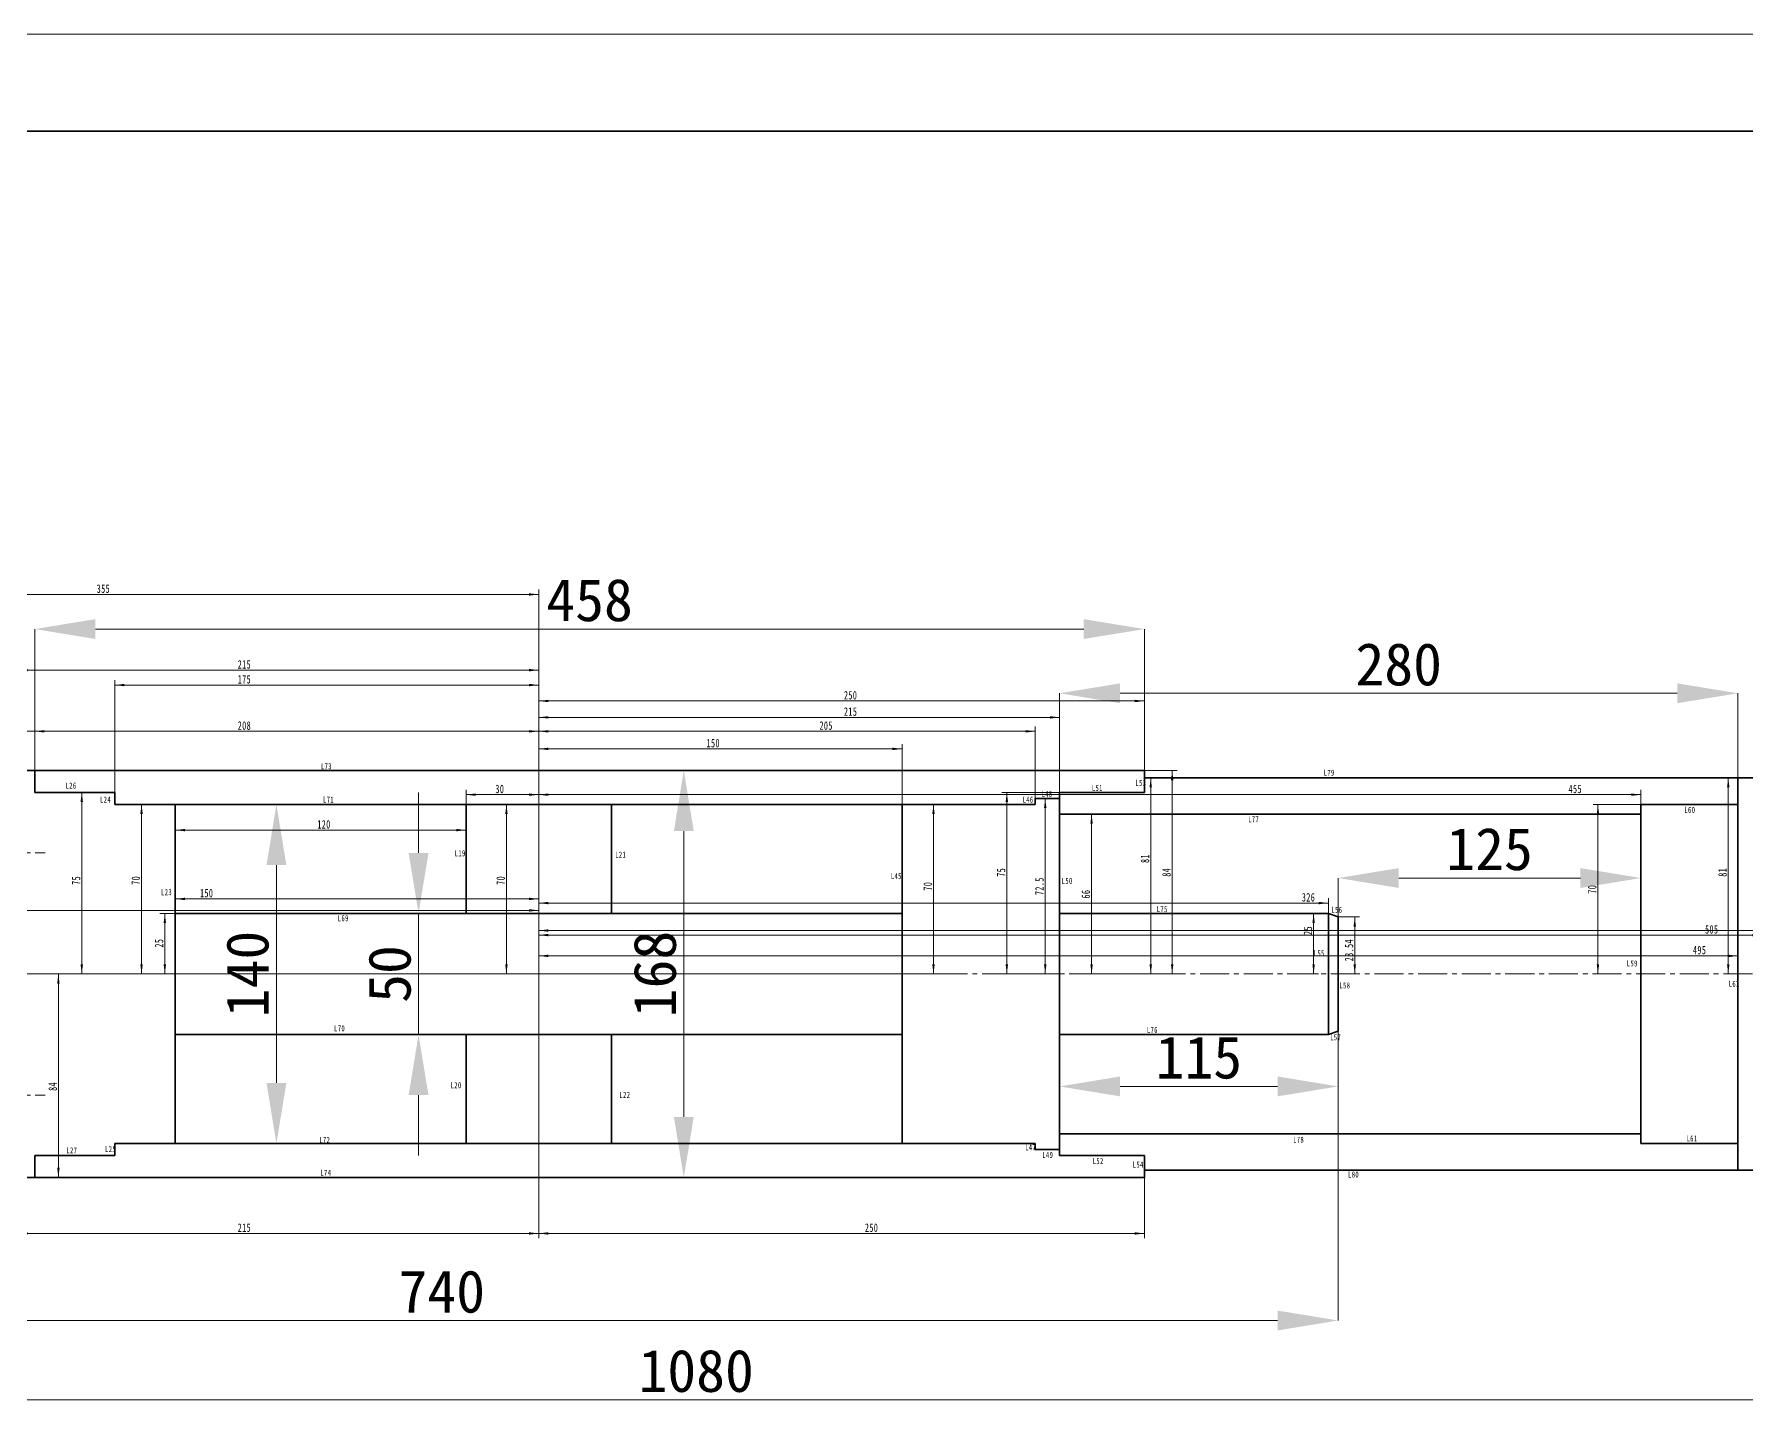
# Model space of a CAD drawing. Header units: millimetres. Extents: x -775 to 905, y -800 to 388.
# Drawn here: x -208 to 498, y -180 to 388 of the extents above; entities that cross this region are included whole.
import ezdxf

# ---------------------------------------------------------------- set-up
doc = ezdxf.new("R2010")
doc.units = ezdxf.units.MM
doc.linetypes.add('点画线', pattern=[18, 12, -2, 2, -2])
doc.layers.get('0').update_dxf_attribs({"lineweight": 35})
for name, color, linetype, lineweight in [('中心线层', 1, '点画线', 18), ('尺寸线层', 3, 'Continuous', 18), ('粗实线层', 7, 'Continuous', 35), ('细实线层', 7, 'Continuous', 18)]:
    doc.layers.add(name, color=color, linetype=linetype, lineweight=lineweight)
doc.styles.add('标准', font='', dxfattribs={"width": 0.667})
doc.styles.get('标准').set_extended_font_data('宋体')
doc.dimstyles.new('CUSTOM_DIMSTYLE', dxfattribs={"dimscale": 5, "dimtxt": 3.5, "dimasz": 5, "dimexe": 1.25, "dimexo": 0, "dimtad": 1, "dimdsep": 46, "dimtxsty": 'Standard', "dimcen": 2.5, "dimdle": 10, "dimclrd": 3, "dimadec": 3, "dimazin": 3, "dimtfac": 1, "dimtmove": 0, "dimatfit": 3, "dimfxl": 1, "dimtolj": 1, "dimarcsym": 0})
doc.dimstyles.new('GB_尺寸', dxfattribs={"dimtxt": 3.5, "dimasz": 4, "dimexe": 2, "dimexo": 0, "dimtad": 1, "dimdsep": 46, "dimtxsty": '标准', "dimblk": '_CAXARROW', "dimcen": 0, "dimdle": 8, "dimazin": 2, "dimtfac": 0.707107, "dimtdec": 3, "dimtmove": 2, "dimatfit": 3, "dimfxl": 1, "dimfrac": 2, "dimtolj": 1, "dimarcsym": 1})

# ---------------------------------------------------------------- blocks, each defined once
blk = doc.blocks.new('$CAXA_FRAME_13B17AC1$')
at = {"layer": '粗实线层'}
blk.add_line((800, 554), (-800, 554), dxfattribs=at)
at = {"layer": '细实线层'}
blk.add_line((840, 594), (-840, 594), dxfattribs=at)
blk = doc.blocks.new('_CLOSEDFILLED')
at = {"linetype": 'ByBlock'}
blk.add_hatch(color=0, dxfattribs=at).paths.add_polyline_path([(-1, 0.164), (0, 0), (-1, -0.164)], flags=0)
blk = doc.blocks.new('*X9')
at = {"layer": '尺寸线层'}
for p, q in [((215, 66), (215, 115.899)), ((495, 81), (495, 115.899))]:
    blk.add_line(p, q, dxfattribs=at)
at = {"layer": '尺寸线层', "color": 3, "lineweight": 0}
blk.add_line((240, 115.899), (470, 115.899), dxfattribs=at)
at = {"layer": '尺寸线层', "color": 3, "xscale": 25.00000000000001, "yscale": 25, "rotation": 180}
blk.add_blockref('_CLOSEDFILLED', (215, 115.899), dxfattribs=at)
at = {"layer": '尺寸线层', "color": 3, "xscale": 25.00000000000001, "yscale": 25}
blk.add_blockref('_CLOSEDFILLED', (495, 115.899), dxfattribs=at)
at = {"layer": '尺寸线层', "insert": (355, 127.774), "char_height": 17.5, "width": 70, "attachment_point": 5}
blk.add_mtext('280', dxfattribs=at)
blk = doc.blocks.new('*X10')
at = {"layer": '尺寸线层'}
for p, q in [((-130.474, 70), (-108.263, 70)), ((-132.92, -70), (-108.263, -70))]:
    blk.add_line(p, q, dxfattribs=at)
at = {"layer": '尺寸线层', "color": 3, "lineweight": 0}
blk.add_line((-108.263, -45), (-108.263, 45), dxfattribs=at)
at = {"layer": '尺寸线层', "color": 3, "xscale": 25.00000000000001, "yscale": 25}
for p, rotation in [((-108.263, 70), 90), ((-108.263, -70), 270)]:
    blk.add_blockref('_CLOSEDFILLED', p, dxfattribs=dict(at, rotation=rotation))
at = {"layer": '尺寸线层', "insert": (-120.138, 0), "char_height": 17.5, "width": 66.87151, "attachment_point": 5, "rotation": 90}
blk.add_mtext('140', dxfattribs=at)
blk = doc.blocks.new('*X11')
at = {"layer": '尺寸线层'}
for p, q in [((330, -23.544), (330, -46.416)), ((215, -30), (215, -46.416))]:
    blk.add_line(p, q, dxfattribs=at)
at = {"layer": '尺寸线层', "color": 3, "lineweight": 0}
blk.add_line((240, -46.416), (305, -46.416), dxfattribs=at)
at = {"layer": '尺寸线层', "color": 3, "xscale": 25.00000000000001, "yscale": 25, "rotation": 180}
blk.add_blockref('_CLOSEDFILLED', (215, -46.416), dxfattribs=at)
at = {"layer": '尺寸线层', "color": 3, "xscale": 25.00000000000001, "yscale": 25}
blk.add_blockref('_CLOSEDFILLED', (330, -46.416), dxfattribs=at)
at = {"layer": '尺寸线层', "insert": (272.5, -34.541), "char_height": 17.5, "width": 66.28492, "attachment_point": 5}
blk.add_mtext('115', dxfattribs=at)
blk = doc.blocks.new('*X12')
at = {"layer": '尺寸线层'}
for p, q in [((-475, -75), (-475, -175.807)), ((605, -83), (605, -175.807))]:
    blk.add_line(p, q, dxfattribs=at)
at = {"layer": '尺寸线层', "color": 3, "lineweight": 0}
blk.add_line((-450, -175.807), (580, -175.807), dxfattribs=at)
at = {"layer": '尺寸线层', "color": 3, "xscale": 25.00000000000001, "yscale": 25, "rotation": 180}
blk.add_blockref('_CLOSEDFILLED', (-475, -175.807), dxfattribs=at)
at = {"layer": '尺寸线层', "color": 3, "xscale": 25.00000000000001, "yscale": 25}
blk.add_blockref('_CLOSEDFILLED', (605, -175.807), dxfattribs=at)
at = {"layer": '尺寸线层', "insert": (65, -163.932), "char_height": 17.5, "width": 91.89944, "attachment_point": 5}
blk.add_mtext('1080', dxfattribs=at)
blk = doc.blocks.new('*X14')
at = {"layer": '尺寸线层'}
for p, q in [((65.924, 84), (59.9, 84)), ((55.884, -84), (59.9, -84))]:
    blk.add_line(p, q, dxfattribs=at)
at = {"layer": '尺寸线层', "color": 3, "lineweight": 0}
blk.add_line((59.9, -59), (59.9, 59), dxfattribs=at)
at = {"layer": '尺寸线层', "color": 3, "xscale": 25.00000000000001, "yscale": 25}
for p, rotation in [((59.9, 84), 90), ((59.9, -84), 270)]:
    blk.add_blockref('_CLOSEDFILLED', p, dxfattribs=dict(at, rotation=rotation))
at = {"layer": '尺寸线层', "insert": (48.025, 0), "char_height": 17.5, "width": 66.48045, "attachment_point": 5, "rotation": 90}
blk.add_mtext('168', dxfattribs=at)
blk = doc.blocks.new('*X16')
at = {"layer": '尺寸线层'}
for p, q in [((-208, 84), (-208, 142.41)), ((250, 84), (250, 142.41))]:
    blk.add_line(p, q, dxfattribs=at)
at = {"layer": '尺寸线层', "color": 3, "lineweight": 0}
blk.add_line((-183, 142.41), (225, 142.41), dxfattribs=at)
at = {"layer": '尺寸线层', "color": 3, "xscale": 25.00000000000001, "yscale": 25, "rotation": 180}
blk.add_blockref('_CLOSEDFILLED', (-208, 142.41), dxfattribs=at)
at = {"layer": '尺寸线层', "color": 3, "xscale": 25.00000000000001, "yscale": 25}
blk.add_blockref('_CLOSEDFILLED', (250, 142.41), dxfattribs=at)
at = {"layer": '尺寸线层', "insert": (21, 154.285), "char_height": 17.5, "width": 70.39106, "attachment_point": 5}
blk.add_mtext('458', dxfattribs=at)
blk = doc.blocks.new('*X17')
at = {"layer": '尺寸线层'}
for p, q in [((330, 16.923), (330, 39.623)), ((455, 7.171), (455, 39.623))]:
    blk.add_line(p, q, dxfattribs=at)
at = {"layer": '尺寸线层', "color": 3, "lineweight": 0}
blk.add_line((355, 39.623), (430, 39.623), dxfattribs=at)
at = {"layer": '尺寸线层', "color": 3, "xscale": 25.00000000000001, "yscale": 25, "rotation": 180}
blk.add_blockref('_CLOSEDFILLED', (330, 39.623), dxfattribs=at)
at = {"layer": '尺寸线层', "color": 3, "xscale": 25.00000000000001, "yscale": 25}
blk.add_blockref('_CLOSEDFILLED', (455, 39.623), dxfattribs=at)
at = {"layer": '尺寸线层', "insert": (392.5, 51.498), "char_height": 17.5, "width": 66.28492, "attachment_point": 5}
blk.add_mtext('125', dxfattribs=at)
blk = doc.blocks.new('*X18')
at = {"layer": '尺寸线层'}
for p, q in [((-410, -23), (-410, -143.063)), ((330, -23.544), (330, -143.063))]:
    blk.add_line(p, q, dxfattribs=at)
at = {"layer": '尺寸线层', "color": 3, "lineweight": 0}
blk.add_line((-385, -143.063), (305, -143.063), dxfattribs=at)
at = {"layer": '尺寸线层', "color": 3, "xscale": 25.00000000000001, "yscale": 25, "rotation": 180}
blk.add_blockref('_CLOSEDFILLED', (-410, -143.063), dxfattribs=at)
at = {"layer": '尺寸线层', "color": 3, "xscale": 25.00000000000001, "yscale": 25}
blk.add_blockref('_CLOSEDFILLED', (330, -143.063), dxfattribs=at)
at = {"layer": '尺寸线层', "insert": (-40, -131.188), "char_height": 17.5, "width": 69.41341, "attachment_point": 5}
blk.add_mtext('740', dxfattribs=at)
blk = doc.blocks.new('*X23')
at = {"layer": '尺寸线层', "color": 3, "lineweight": 0}
for p, q in [((-49.596, 50), (-49.596, 75)), ((-49.596, -25), (-49.596, 25)), ((-49.596, -50), (-49.596, -75))]:
    blk.add_line(p, q, dxfattribs=at)
at = {"layer": '尺寸线层'}
for p, q in [((-30, 25), (-49.596, 25)), ((-30, -25), (-49.596, -25))]:
    blk.add_line(p, q, dxfattribs=at)
at = {"layer": '尺寸线层', "color": 3, "xscale": 25.00000000000001, "yscale": 25}
for p, rotation in [((-49.596, 25), 270), ((-49.596, -25), 90)]:
    blk.add_blockref('_CLOSEDFILLED', p, dxfattribs=dict(at, rotation=rotation))
at = {"layer": '尺寸线层', "insert": (-61.471, 0), "char_height": 17.5, "width": 44.58101, "attachment_point": 5, "rotation": 90}
blk.add_mtext('50', dxfattribs=at)
blk = doc.blocks.new('*X24')
at = {"layer": '尺寸线层', "linetype": 'Continuous'}
for points in [[(-198.27, 0), (-198.77, -4), (-197.77, -4)], [(-198.27, -84), (-198.77, -80), (-197.77, -80)]]:
    blk.add_hatch(color=0, dxfattribs=at).paths.add_polyline_path(points, flags=0)
at = {"layer": '尺寸线层', "color": 0, "linetype": 'Continuous'}
for p, q in [((0, 0), (-200.27, 0)), ((-198.27, -84), (-198.27, 0)), ((-215, -84), (-196.27, -84))]:
    blk.add_line(p, q, dxfattribs=at)
at = {"layer": '尺寸线层', "color": 0, "insert": (-200.62, -46.42), "char_height": 3.5, "width": 7, "attachment_point": 5, "rotation": 90, "line_spacing_factor": 1.15057, "style": '标准'}
blk.add_mtext('\\T1.1;84', dxfattribs=at)
blk = doc.blocks.new('_CAXARROW')
blk.add_hatch(color=0).paths.add_polyline_path([(0, 0), (-1, 0.125), (-1, -0.125)], flags=0)
blk = doc.blocks.new('*X25')
at = {"layer": '尺寸线层', "linetype": 'Continuous'}
for points in [[(-215, -107.12), (-211, -107.62), (-211, -106.62)], [(0, -107.12), (-4, -107.62), (-4, -106.62)]]:
    blk.add_hatch(color=0, dxfattribs=at).paths.add_polyline_path(points, flags=0)
at = {"layer": '尺寸线层', "color": 0, "linetype": 'Continuous'}
for p, q in [((0, 0), (0, -109.12)), ((-215, -84), (-215, -109.12)), ((0, -107.12), (-215, -107.12))]:
    blk.add_line(p, q, dxfattribs=at)
at = {"layer": '尺寸线层', "color": 0, "insert": (-121.48, -104.75), "char_height": 3.5, "width": 9.9275, "attachment_point": 5, "line_spacing_factor": 1.15057, "style": '标准'}
blk.add_mtext('\\T1.1;215', dxfattribs=at)
blk = doc.blocks.new('*X26')
at = {"layer": '尺寸线层', "linetype": 'Continuous'}
for points in [[(0, -107.12), (4, -106.62), (4, -107.62)], [(250, -107.12), (246, -106.62), (246, -107.62)]]:
    blk.add_hatch(color=0, dxfattribs=at).paths.add_polyline_path(points, flags=0)
at = {"layer": '尺寸线层', "color": 0, "linetype": 'Continuous'}
for p, q in [((0, 0), (0, -109.12)), ((250, -84), (250, -109.12)), ((0, -107.12), (250, -107.12))]:
    blk.add_line(p, q, dxfattribs=at)
at = {"layer": '尺寸线层', "color": 0, "insert": (137.4, -104.76), "char_height": 3.5, "width": 10.0057, "attachment_point": 5, "line_spacing_factor": 1.15057, "style": '标准'}
blk.add_mtext('\\T1.1;250', dxfattribs=at)
blk = doc.blocks.new('*X27')
at = {"layer": '尺寸线层', "linetype": 'Continuous'}
for points in [[(-163.94, 70), (-163.44, 66), (-164.44, 66)], [(-163.94, 0), (-163.44, 4), (-164.44, 4)]]:
    blk.add_hatch(color=0, dxfattribs=at).paths.add_polyline_path(points, flags=0)
at = {"layer": '尺寸线层', "color": 0, "linetype": 'Continuous'}
for p, q in [((-150, 70), (-165.94, 70)), ((-163.94, 70), (-163.94, 0)), ((0, 0), (-165.94, 0))]:
    blk.add_line(p, q, dxfattribs=at)
at = {"layer": '尺寸线层', "color": 0, "insert": (-166.29, 38.66), "char_height": 3.5, "width": 7, "attachment_point": 5, "rotation": 90, "line_spacing_factor": 1.15057, "style": '标准'}
blk.add_mtext('\\T1.1;70', dxfattribs=at)
blk = doc.blocks.new('*X28')
at = {"layer": '尺寸线层', "linetype": 'Continuous'}
for points in [[(-175, 119.29), (-171, 119.79), (-171, 118.79)], [(0, 119.29), (-4, 119.79), (-4, 118.79)]]:
    blk.add_hatch(color=0, dxfattribs=at).paths.add_polyline_path(points, flags=0)
at = {"layer": '尺寸线层', "color": 0, "linetype": 'Continuous'}
for p, q in [((-175, 70), (-175, 121.29)), ((0, 0), (0, 121.29)), ((-175, 119.29), (0, 119.29))]:
    blk.add_line(p, q, dxfattribs=at)
at = {"layer": '尺寸线层', "color": 0, "insert": (-121.48, 121.65), "char_height": 3.5, "width": 9.5102, "attachment_point": 5, "line_spacing_factor": 1.15057, "style": '标准'}
blk.add_mtext('\\T1.1;175', dxfattribs=at)
blk = doc.blocks.new('*X29')
at = {"layer": '尺寸线层', "linetype": 'Continuous'}
for points in [[(-188.62, 75), (-188.12, 71), (-189.12, 71)], [(-188.62, 0), (-188.12, 4), (-189.12, 4)]]:
    blk.add_hatch(color=0, dxfattribs=at).paths.add_polyline_path(points, flags=0)
at = {"layer": '尺寸线层', "color": 0, "linetype": 'Continuous'}
for p, q in [((-175, 75), (-190.62, 75)), ((-188.62, 75), (-188.62, 0)), ((0, 0), (-190.62, 0))]:
    blk.add_line(p, q, dxfattribs=at)
at = {"layer": '尺寸线层', "color": 0, "insert": (-190.96, 38.66), "char_height": 3.5, "width": 7, "attachment_point": 5, "rotation": 90, "line_spacing_factor": 1.15057, "style": '标准'}
blk.add_mtext('\\T1.1;75', dxfattribs=at)
blk = doc.blocks.new('*X30')
at = {"layer": '尺寸线层', "linetype": 'Continuous'}
for points in [[(-150, 59.4), (-146, 59.9), (-146, 58.9)], [(-30, 59.4), (-34, 59.9), (-34, 58.9)]]:
    blk.add_hatch(color=0, dxfattribs=at).paths.add_polyline_path(points, flags=0)
at = {"layer": '尺寸线层', "color": 0, "linetype": 'Continuous'}
for p, q in [((-150, 70), (-150, 57.4)), ((-30, 70), (-30, 57.4)), ((-150, 59.4), (-30, 59.4))]:
    blk.add_line(p, q, dxfattribs=at)
at = {"layer": '尺寸线层', "color": 0, "insert": (-88.63, 61.76), "char_height": 3.5, "width": 9.5884, "attachment_point": 5, "line_spacing_factor": 1.15057, "style": '标准'}
blk.add_mtext('\\T1.1;120', dxfattribs=at)
blk = doc.blocks.new('*X31')
at = {"layer": '尺寸线层', "linetype": 'Continuous'}
for points in [[(-30, 74.04), (-26, 74.54), (-26, 73.54)], [(0, 74.04), (-4, 74.54), (-4, 73.54)]]:
    blk.add_hatch(color=0, dxfattribs=at).paths.add_polyline_path(points, flags=0)
at = {"layer": '尺寸线层', "color": 0, "linetype": 'Continuous'}
for p, q in [((-30, 70), (-30, 76.04)), ((-30, 74.04), (0, 74.04)), ((0, 0), (0, 76.04))]:
    blk.add_line(p, q, dxfattribs=at)
at = {"layer": '尺寸线层', "color": 0, "insert": (-16.03, 76.4), "char_height": 3.5, "width": 7, "attachment_point": 5, "line_spacing_factor": 1.15057, "style": '标准'}
blk.add_mtext('\\T1.1;30', dxfattribs=at)
blk = doc.blocks.new('*X32')
at = {"layer": '尺寸线层', "linetype": 'Continuous'}
for points in [[(-13.32, 70), (-12.82, 66), (-13.82, 66)], [(-13.32, 0), (-12.82, 4), (-13.82, 4)]]:
    blk.add_hatch(color=0, dxfattribs=at).paths.add_polyline_path(points, flags=0)
at = {"layer": '尺寸线层', "color": 0, "linetype": 'Continuous'}
for p, q in [((-30, 70), (-11.32, 70)), ((-13.32, 70), (-13.32, 0)), ((0, 0), (-15.32, 0))]:
    blk.add_line(p, q, dxfattribs=at)
at = {"layer": '尺寸线层', "color": 0, "insert": (-15.67, 38.66), "char_height": 3.5, "width": 7, "attachment_point": 5, "rotation": 90, "line_spacing_factor": 1.15057, "style": '标准'}
blk.add_mtext('\\T1.1;70', dxfattribs=at)
blk = doc.blocks.new('*X33')
at = {"layer": '尺寸线层', "linetype": 'Continuous'}
for points in [[(-208, 100.19), (-204, 100.69), (-204, 99.69)], [(0, 100.19), (-4, 100.69), (-4, 99.69)]]:
    blk.add_hatch(color=0, dxfattribs=at).paths.add_polyline_path(points, flags=0)
at = {"layer": '尺寸线层', "color": 0, "linetype": 'Continuous'}
for p, q in [((-208, 75), (-208, 102.19)), ((-208, 100.19), (0, 100.19)), ((0, 0), (0, 102.19))]:
    blk.add_line(p, q, dxfattribs=at)
at = {"layer": '尺寸线层', "color": 0, "insert": (-121.48, 102.55), "char_height": 3.5, "width": 9.9536, "attachment_point": 5, "line_spacing_factor": 1.15057, "style": '标准'}
blk.add_mtext('\\T1.1;208', dxfattribs=at)
blk = doc.blocks.new('*X34')
at = {"layer": '尺寸线层', "linetype": 'Continuous'}
for points in [[(-228.36, 84), (-227.86, 80), (-228.86, 80)], [(-228.36, 0), (-227.86, 4), (-228.86, 4)]]:
    blk.add_hatch(color=0, dxfattribs=at).paths.add_polyline_path(points, flags=0)
at = {"layer": '尺寸线层', "color": 0, "linetype": 'Continuous'}
for p, q in [((-208, 84), (-230.36, 84)), ((-228.36, 84), (-228.36, 0)), ((0, 0), (-230.36, 0))]:
    blk.add_line(p, q, dxfattribs=at)
at = {"layer": '尺寸线层', "color": 0, "insert": (-230.71, 59.4), "char_height": 3.5, "width": 7, "attachment_point": 5, "rotation": 90, "line_spacing_factor": 1.15057, "style": '标准'}
blk.add_mtext('\\T1.1;84', dxfattribs=at)
blk = doc.blocks.new('*X35')
at = {"layer": '尺寸线层', "linetype": 'Continuous'}
for points in [[(-215, 125.45), (-211, 125.95), (-211, 124.95)], [(0, 125.45), (-4, 125.95), (-4, 124.95)]]:
    blk.add_hatch(color=0, dxfattribs=at).paths.add_polyline_path(points, flags=0)
at = {"layer": '尺寸线层', "color": 0, "linetype": 'Continuous'}
for p, q in [((-215, 84), (-215, 127.45)), ((0, 0), (0, 127.45)), ((-215, 125.45), (0, 125.45))]:
    blk.add_line(p, q, dxfattribs=at)
at = {"layer": '尺寸线层', "color": 0, "insert": (-121.48, 127.81), "char_height": 3.5, "width": 9.9275, "attachment_point": 5, "line_spacing_factor": 1.15057, "style": '标准'}
blk.add_mtext('\\T1.1;215', dxfattribs=at)
blk = doc.blocks.new('*X36')
at = {"layer": '尺寸线层', "linetype": 'Continuous'}
for points in [[(-355, 156.7), (-351, 156.2), (-351, 157.2)], [(0, 156.7), (-4, 156.2), (-4, 157.2)]]:
    blk.add_hatch(color=0, dxfattribs=at).paths.add_polyline_path(points, flags=0)
at = {"layer": '尺寸线层', "color": 0, "linetype": 'Continuous'}
for p, q in [((-355, 62), (-355, 158.7)), ((0, 156.7), (-355, 156.7)), ((0, 0), (0, 158.7))]:
    blk.add_line(p, q, dxfattribs=at)
at = {"layer": '尺寸线层', "color": 0, "insert": (-179.7, 159.06), "char_height": 3.5, "width": 9.8753, "attachment_point": 5, "line_spacing_factor": 1.15057, "style": '标准'}
blk.add_mtext('\\T1.1;355', dxfattribs=at)
blk = doc.blocks.new('*X38')
at = {"layer": '尺寸线层', "linetype": 'Continuous'}
for points in [[(-475, 100.19), (-471, 100.69), (-471, 99.69)], [(0, 100.19), (-4, 100.69), (-4, 99.69)]]:
    blk.add_hatch(color=0, dxfattribs=at).paths.add_polyline_path(points, flags=0)
at = {"layer": '尺寸线层', "color": 0, "linetype": 'Continuous'}
for p, q in [((-475, 62), (-475, 102.19)), ((-475, 100.19), (0, 100.19)), ((0, 0), (0, 102.19))]:
    blk.add_line(p, q, dxfattribs=at)
at = {"layer": '尺寸线层', "color": 0, "insert": (-259.48, 102.55), "char_height": 3.5, "width": 10.0318, "attachment_point": 5, "line_spacing_factor": 1.15057, "style": '标准'}
blk.add_mtext('\\T1.1;475', dxfattribs=at)
blk = doc.blocks.new('*X41')
at = {"layer": '尺寸线层', "linetype": 'Continuous'}
for points in [[(-415.87, 26.26), (-411.87, 26.76), (-411.87, 25.76)], [(0, 26.26), (-4, 26.76), (-4, 25.76)]]:
    blk.add_hatch(color=0, dxfattribs=at).paths.add_polyline_path(points, flags=0)
at = {"layer": '尺寸线层', "color": 0, "linetype": 'Continuous'}
for p, q in [((-415.87, 21.5), (-415.87, 28.26)), ((-415.87, 26.26), (0, 26.26)), ((0, 0), (0, 28.26))]:
    blk.add_line(p, q, dxfattribs=at)
at = {"layer": '尺寸线层', "color": 0, "insert": (-399.19, 28.62), "char_height": 3.5, "width": 21.0757, "attachment_point": 5, "line_spacing_factor": 1.15057, "style": '标准'}
blk.add_mtext('\\T1.1;415.87', dxfattribs=at)
blk = doc.blocks.new('*X42')
at = {"layer": '尺寸线层', "linetype": 'Continuous'}
for points in [[(0, 92.94), (4, 93.44), (4, 92.44)], [(150, 92.94), (146, 93.44), (146, 92.44)]]:
    blk.add_hatch(color=0, dxfattribs=at).paths.add_polyline_path(points, flags=0)
at = {"layer": '尺寸线层', "color": 0, "linetype": 'Continuous'}
for p, q in [((0, 84), (0, 94.94)), ((0, 92.94), (150, 92.94)), ((150, 70), (150, 94.94))]:
    blk.add_line(p, q, dxfattribs=at)
at = {"layer": '尺寸线层', "color": 0, "insert": (72.05, 95.3), "char_height": 3.5, "width": 9.5884, "attachment_point": 5, "line_spacing_factor": 1.15057, "style": '标准'}
blk.add_mtext('\\T1.1;150', dxfattribs=at)
blk = doc.blocks.new('*X43')
at = {"layer": '尺寸线层', "linetype": 'Continuous'}
for points in [[(162.96, 70), (163.46, 66), (162.46, 66)], [(162.96, 0), (163.46, 4), (162.46, 4)]]:
    blk.add_hatch(color=0, dxfattribs=at).paths.add_polyline_path(points, flags=0)
at = {"layer": '尺寸线层', "color": 0, "linetype": 'Continuous'}
for p, q in [((150, 70), (164.96, 70)), ((162.96, 70), (162.96, 0)), ((0, 0), (164.96, 0))]:
    blk.add_line(p, q, dxfattribs=at)
at = {"layer": '尺寸线层', "color": 0, "insert": (160.61, 36.25), "char_height": 3.5, "width": 7, "attachment_point": 5, "rotation": 90, "line_spacing_factor": 1.15057, "style": '标准'}
blk.add_mtext('\\T1.1;70', dxfattribs=at)
blk = doc.blocks.new('*X44')
at = {"layer": '尺寸线层', "linetype": 'Continuous'}
for points in [[(0, 100.19), (4, 100.69), (4, 99.69)], [(205, 100.19), (201, 100.69), (201, 99.69)]]:
    blk.add_hatch(color=0, dxfattribs=at).paths.add_polyline_path(points, flags=0)
at = {"layer": '尺寸线层', "color": 0, "linetype": 'Continuous'}
for p, q in [((0, 0), (0, 102.19)), ((0, 100.19), (205, 100.19)), ((205, 72.5), (205, 102.19))]:
    blk.add_line(p, q, dxfattribs=at)
at = {"layer": '尺寸线层', "color": 0, "insert": (118.65, 102.55), "char_height": 3.5, "width": 9.9275, "attachment_point": 5, "line_spacing_factor": 1.15057, "style": '标准'}
blk.add_mtext('\\T1.1;205', dxfattribs=at)
blk = doc.blocks.new('*X45')
at = {"layer": '尺寸线层', "linetype": 'Continuous'}
for points in [[(209.09, 72.5), (208.59, 68.5), (209.59, 68.5)], [(209.09, 0), (208.59, 4), (209.59, 4)]]:
    blk.add_hatch(color=0, dxfattribs=at).paths.add_polyline_path(points, flags=0)
at = {"layer": '尺寸线层', "color": 0, "linetype": 'Continuous'}
for p, q in [((205, 72.5), (211.09, 72.5)), ((209.09, 0), (209.09, 72.5)), ((195.91, 0), (211.09, 0))]:
    blk.add_line(p, q, dxfattribs=at)
at = {"layer": '尺寸线层', "color": 0, "insert": (206.73, 36.25), "char_height": 3.5, "width": 13.5218, "attachment_point": 5, "rotation": 90, "line_spacing_factor": 1.15057, "style": '标准'}
blk.add_mtext('\\T1.1;72.5', dxfattribs=at)
blk = doc.blocks.new('*X46')
at = {"layer": '尺寸线层', "linetype": 'Continuous'}
for points in [[(0, 105.95), (4, 106.45), (4, 105.45)], [(215, 105.95), (211, 106.45), (211, 105.45)]]:
    blk.add_hatch(color=0, dxfattribs=at).paths.add_polyline_path(points, flags=0)
at = {"layer": '尺寸线层', "color": 0, "linetype": 'Continuous'}
for p, q in [((0, 0), (0, 107.95)), ((215, 75), (215, 107.95)), ((0, 105.95), (215, 105.95))]:
    blk.add_line(p, q, dxfattribs=at)
at = {"layer": '尺寸线层', "color": 0, "insert": (128.75, 108.32), "char_height": 3.5, "width": 9.9275, "attachment_point": 5, "line_spacing_factor": 1.15057, "style": '标准'}
blk.add_mtext('\\T1.1;215', dxfattribs=at)
blk = doc.blocks.new('*X47')
at = {"layer": '尺寸线层', "linetype": 'Continuous'}
for points in [[(193.23, 75), (193.73, 71), (192.73, 71)], [(193.23, 0), (193.73, 4), (192.73, 4)]]:
    blk.add_hatch(color=0, dxfattribs=at).paths.add_polyline_path(points, flags=0)
at = {"layer": '尺寸线层', "color": 0, "linetype": 'Continuous'}
for p, q in [((215, 75), (191.23, 75)), ((193.23, 75), (193.23, 0)), ((215, 0), (191.23, 0))]:
    blk.add_line(p, q, dxfattribs=at)
at = {"layer": '尺寸线层', "color": 0, "insert": (190.89, 41.99), "char_height": 3.5, "width": 7, "attachment_point": 5, "rotation": 90, "line_spacing_factor": 1.15057, "style": '标准'}
blk.add_mtext('\\T1.1;75', dxfattribs=at)
blk = doc.blocks.new('*X48')
at = {"layer": '尺寸线层', "linetype": 'Continuous'}
for points in [[(0, 112.72), (4, 113.22), (4, 112.22)], [(250, 112.72), (246, 113.22), (246, 112.22)]]:
    blk.add_hatch(color=0, dxfattribs=at).paths.add_polyline_path(points, flags=0)
at = {"layer": '尺寸线层', "color": 0, "linetype": 'Continuous'}
for p, q in [((0, 0), (0, 114.72)), ((250, 84), (250, 114.72)), ((0, 112.72), (250, 112.72))]:
    blk.add_line(p, q, dxfattribs=at)
at = {"layer": '尺寸线层', "color": 0, "insert": (128.75, 115.07), "char_height": 3.5, "width": 10.0057, "attachment_point": 5, "line_spacing_factor": 1.15057, "style": '标准'}
blk.add_mtext('\\T1.1;250', dxfattribs=at)
blk = doc.blocks.new('*X49')
at = {"layer": '尺寸线层', "linetype": 'Continuous'}
for points in [[(261.49, 84), (260.99, 80), (261.99, 80)], [(261.49, 0), (260.99, 4), (261.99, 4)]]:
    blk.add_hatch(color=0, dxfattribs=at).paths.add_polyline_path(points, flags=0)
at = {"layer": '尺寸线层', "color": 0, "linetype": 'Continuous'}
for p, q in [((250, 84), (263.49, 84)), ((261.49, 0), (261.49, 84)), ((241.29, 0), (263.49, 0))]:
    blk.add_line(p, q, dxfattribs=at)
at = {"layer": '尺寸线层', "color": 0, "insert": (259.14, 42), "char_height": 3.5, "width": 7, "attachment_point": 5, "rotation": 90, "line_spacing_factor": 1.15057, "style": '标准'}
blk.add_mtext('\\T1.1;84', dxfattribs=at)
blk = doc.blocks.new('*X50')
at = {"layer": '尺寸线层', "linetype": 'Continuous'}
for points in [[(0, 29.28), (4, 29.78), (4, 28.78)], [(326, 29.28), (322, 29.78), (322, 28.78)]]:
    blk.add_hatch(color=0, dxfattribs=at).paths.add_polyline_path(points, flags=0)
at = {"layer": '尺寸线层', "color": 0, "linetype": 'Continuous'}
for p, q in [((0, 0), (0, 31.28)), ((0, 29.28), (326, 29.28)), ((326, 0), (326, 31.28))]:
    blk.add_line(p, q, dxfattribs=at)
at = {"layer": '尺寸线层', "color": 0, "insert": (317.78, 31.64), "char_height": 3.5, "width": 9.9536, "attachment_point": 5, "line_spacing_factor": 1.15057, "style": '标准'}
blk.add_mtext('\\T1.1;326', dxfattribs=at)
blk = doc.blocks.new('*X51')
at = {"layer": '尺寸线层', "linetype": 'Continuous'}
for points in [[(319.87, 25), (319.37, 21), (320.37, 21)], [(319.87, 0), (319.37, 4), (320.37, 4)]]:
    blk.add_hatch(color=0, dxfattribs=at).paths.add_polyline_path(points, flags=0)
at = {"layer": '尺寸线层', "color": 0, "linetype": 'Continuous'}
for p, q in [((326, 25), (317.87, 25)), ((319.87, 0), (319.87, 25)), ((314.8, 0), (321.87, 0))]:
    blk.add_line(p, q, dxfattribs=at)
at = {"layer": '尺寸线层', "color": 0, "insert": (317.52, 17.95), "char_height": 3.5, "width": 7, "attachment_point": 5, "rotation": 90, "line_spacing_factor": 1.15057, "style": '标准'}
blk.add_mtext('\\T1.1;25', dxfattribs=at)
blk = doc.blocks.new('*X52')
at = {"layer": '尺寸线层', "linetype": 'Continuous'}
for points in [[(336.85, 23.54), (337.35, 19.54), (336.35, 19.54)], [(336.85, 0), (337.35, 4), (336.35, 4)]]:
    blk.add_hatch(color=0, dxfattribs=at).paths.add_polyline_path(points, flags=0)
at = {"layer": '尺寸线层', "color": 0, "linetype": 'Continuous'}
for p, q in [((330, 23.54), (338.85, 23.54)), ((336.85, 23.54), (336.85, 0)), ((330, 0), (338.85, 0))]:
    blk.add_line(p, q, dxfattribs=at)
at = {"layer": '尺寸线层', "color": 0, "insert": (334.5, 9.85), "char_height": 3.5, "width": 17.4553, "attachment_point": 5, "rotation": 90, "line_spacing_factor": 1.15057, "style": '标准'}
blk.add_mtext('\\T1.1;23.54', dxfattribs=at)
blk = doc.blocks.new('*X53')
at = {"layer": '尺寸线层', "linetype": 'Continuous'}
for points in [[(0, 74.04), (4, 74.54), (4, 73.54)], [(455, 74.04), (451, 74.54), (451, 73.54)]]:
    blk.add_hatch(color=0, dxfattribs=at).paths.add_polyline_path(points, flags=0)
at = {"layer": '尺寸线层', "color": 0, "linetype": 'Continuous'}
for p, q in [((0, 0), (0, 76.04)), ((0, 74.04), (455, 74.04)), ((455, 70), (455, 76.04))]:
    blk.add_line(p, q, dxfattribs=at)
at = {"layer": '尺寸线层', "color": 0, "insert": (427.87, 76.4), "char_height": 3.5, "width": 10.0318, "attachment_point": 5, "line_spacing_factor": 1.15057, "style": '标准'}
blk.add_mtext('\\T1.1;455', dxfattribs=at)
blk = doc.blocks.new('*X54')
at = {"layer": '尺寸线层', "linetype": 'Continuous'}
for points in [[(437.24, 70), (436.74, 66), (437.74, 66)], [(437.24, 0), (436.74, 4), (437.74, 4)]]:
    blk.add_hatch(color=0, dxfattribs=at).paths.add_polyline_path(points, flags=0)
at = {"layer": '尺寸线层', "color": 0, "linetype": 'Continuous'}
for p, q in [((455, 70), (435.24, 70)), ((437.24, 0), (437.24, 70)), ((439.91, 0), (435.24, 0))]:
    blk.add_line(p, q, dxfattribs=at)
at = {"layer": '尺寸线层', "color": 0, "insert": (434.89, 35), "char_height": 3.5, "width": 7, "attachment_point": 5, "rotation": 90, "line_spacing_factor": 1.15057, "style": '标准'}
blk.add_mtext('\\T1.1;70', dxfattribs=at)
blk = doc.blocks.new('*X55')
at = {"layer": '尺寸线层', "linetype": 'Continuous'}
for points in [[(0, 7.48), (4, 6.98), (4, 7.98)], [(495, 7.48), (491, 6.98), (491, 7.98)]]:
    blk.add_hatch(color=0, dxfattribs=at).paths.add_polyline_path(points, flags=0)
at = {"layer": '尺寸线层', "color": 0, "linetype": 'Continuous'}
for p, q in [((0, 0), (0, 9.48)), ((495, 7.48), (0, 7.48)), ((495, 0), (495, 9.48))]:
    blk.add_line(p, q, dxfattribs=at)
at = {"layer": '尺寸线层', "color": 0, "insert": (479.2, 9.83), "char_height": 3.5, "width": 10.0318, "attachment_point": 5, "line_spacing_factor": 1.15057, "style": '标准'}
blk.add_mtext('\\T1.1;495', dxfattribs=at)
blk = doc.blocks.new('*X56')
at = {"layer": '尺寸线层', "linetype": 'Continuous'}
for points in [[(491.03, 81), (490.53, 77), (491.53, 77)], [(491.03, 0), (490.53, 4), (491.53, 4)]]:
    blk.add_hatch(color=0, dxfattribs=at).paths.add_polyline_path(points, flags=0)
at = {"layer": '尺寸线层', "color": 0, "linetype": 'Continuous'}
for p, q in [((495, 81), (489.03, 81)), ((491.03, 0), (491.03, 81)), ((495, 0), (489.03, 0))]:
    blk.add_line(p, q, dxfattribs=at)
at = {"layer": '尺寸线层', "color": 0, "insert": (488.67, 41.99), "char_height": 3.5, "width": 7, "attachment_point": 5, "rotation": 90, "line_spacing_factor": 1.15057, "style": '标准'}
blk.add_mtext('\\T1.1;81', dxfattribs=at)
blk = doc.blocks.new('*X57')
at = {"layer": '尺寸线层', "linetype": 'Continuous'}
for points in [[(0, 16.07), (4, 15.57), (4, 16.57)], [(505, 16.07), (501, 15.57), (501, 16.57)]]:
    blk.add_hatch(color=0, dxfattribs=at).paths.add_polyline_path(points, flags=0)
at = {"layer": '尺寸线层', "color": 0, "linetype": 'Continuous'}
for p, q in [((0, 0), (0, 18.07)), ((505, 16.07), (0, 16.07)), ((505, 0), (505, 18.07))]:
    blk.add_line(p, q, dxfattribs=at)
at = {"layer": '尺寸线层', "color": 0, "insert": (484.22, 18.42), "char_height": 3.5, "width": 9.8753, "attachment_point": 5, "line_spacing_factor": 1.15057, "style": '标准'}
blk.add_mtext('\\T1.1;505', dxfattribs=at)
blk = doc.blocks.new('*X59')
at = {"layer": '尺寸线层', "linetype": 'Continuous'}
for points in [[(0, 17.95), (4, 17.45), (4, 18.45)], [(605, 17.95), (601, 17.45), (601, 18.45)]]:
    blk.add_hatch(color=0, dxfattribs=at).paths.add_polyline_path(points, flags=0)
at = {"layer": '尺寸线层', "color": 0, "linetype": 'Continuous'}
for p, q in [((0, 0), (0, 19.95)), ((605, 17.95), (0, 17.95)), ((605, 0), (605, 19.95))]:
    blk.add_line(p, q, dxfattribs=at)
at = {"layer": '尺寸线层', "color": 0, "insert": (548.4, 20.3), "char_height": 3.5, "width": 9.9536, "attachment_point": 5, "line_spacing_factor": 1.15057, "style": '标准'}
blk.add_mtext('\\T1.1;605', dxfattribs=at)
blk = doc.blocks.new('*X60')
at = {"layer": '尺寸线层', "linetype": 'Continuous'}
for points in [[(-150, 31), (-146, 30.5), (-146, 31.5)], [(0, 31), (-4, 30.5), (-4, 31.5)]]:
    blk.add_hatch(color=0, dxfattribs=at).paths.add_polyline_path(points, flags=0)
at = {"layer": '尺寸线层', "color": 0, "linetype": 'Continuous'}
for p, q in [((-150, 25), (-150, 33)), ((0, 31), (-150, 31)), ((0, 0), (0, 33))]:
    blk.add_line(p, q, dxfattribs=at)
at = {"layer": '尺寸线层', "color": 0, "insert": (-137.06, 33.37), "char_height": 3.5, "width": 9.5884, "attachment_point": 5, "line_spacing_factor": 1.15057, "style": '标准'}
blk.add_mtext('\\T1.1;150', dxfattribs=at)
blk = doc.blocks.new('*X61')
at = {"layer": '尺寸线层', "linetype": 'Continuous'}
for points in [[(-154.33, 25), (-153.83, 21), (-154.83, 21)], [(-154.33, 0), (-153.83, 4), (-154.83, 4)]]:
    blk.add_hatch(color=0, dxfattribs=at).paths.add_polyline_path(points, flags=0)
at = {"layer": '尺寸线层', "color": 0, "linetype": 'Continuous'}
for p, q in [((-150, 25), (-156.33, 25)), ((-154.33, 25), (-154.33, 0)), ((0, 0), (-156.33, 0))]:
    blk.add_line(p, q, dxfattribs=at)
at = {"layer": '尺寸线层', "color": 0, "insert": (-156.69, 12.75), "char_height": 3.5, "width": 7, "attachment_point": 5, "rotation": 90, "line_spacing_factor": 1.15057, "style": '标准'}
blk.add_mtext('\\T1.1;25', dxfattribs=at)
blk = doc.blocks.new('*X62')
at = {"layer": '尺寸线层', "linetype": 'Continuous'}
for points in [[(228.22, 66), (227.72, 62), (228.72, 62)], [(228.22, 0), (227.72, 4), (228.72, 4)]]:
    blk.add_hatch(color=0, dxfattribs=at).paths.add_polyline_path(points, flags=0)
at = {"layer": '尺寸线层', "color": 0, "linetype": 'Continuous'}
for p, q in [((239.46, 66), (226.22, 66)), ((228.22, 0), (228.22, 66)), ((237, 0), (226.22, 0))]:
    blk.add_line(p, q, dxfattribs=at)
at = {"layer": '尺寸线层', "color": 0, "insert": (225.87, 33), "char_height": 3.5, "width": 7, "attachment_point": 5, "rotation": 90, "line_spacing_factor": 1.15057, "style": '标准'}
blk.add_mtext('\\T1.1;66', dxfattribs=at)
blk = doc.blocks.new('*X63')
at = {"layer": '尺寸线层', "linetype": 'Continuous'}
for points in [[(252.64, 81), (253.14, 77), (252.14, 77)], [(252.64, 0), (253.14, 4), (252.14, 4)]]:
    blk.add_hatch(color=0, dxfattribs=at).paths.add_polyline_path(points, flags=0)
at = {"layer": '尺寸线层', "color": 0, "linetype": 'Continuous'}
for p, q in [((250, 81), (254.64, 81)), ((252.64, 81), (252.64, 0)), ((250, 0), (254.64, 0))]:
    blk.add_line(p, q, dxfattribs=at)
at = {"layer": '尺寸线层', "color": 0, "insert": (250.27, 47.68), "char_height": 3.5, "width": 7, "attachment_point": 5, "rotation": 90, "line_spacing_factor": 1.15057, "style": '标准'}
blk.add_mtext('\\T1.1;81', dxfattribs=at)

msp = doc.modelspace()

# ---------------------------------------------------------------- linework, layer by layer
at = {"layer": '中心线层'}
for p, q in [((-225.833, 50), (-203.739, 50)), ((-537, 0), (667, 0)), ((-225.833, -50), (-203.739, -50))]:
    msp.add_line(p, q, dxfattribs=at)
at = {"layer": '粗实线层', "color": 6}
for p, q in [((-215, 84), (250, 84)), ((250, 81), (505, 81)), ((-175, 70), (205, 70)), ((215, 66), (455, 66)), ((-150, 25), (150, 25)), ((215, 25), (326, 25)), ((-150, -25), (150, -25)), ((215, -25), (326, -25)), ((-175, -70), (205, -70)), ((215, -66), (455, -66)), ((-215, -84), (250, -84)), ((250, -81), (505, -81))]:
    msp.add_line(p, q, dxfattribs=at)
at = {"layer": '粗实线层', "color": 1}
for p, q in [((-208, 84), (-208, 75)), ((250, 75), (250, 84)), ((495, 81), (495, -81)), ((-175, 75), (-208, 75)), ((-175, 75), (-175, 70)), ((215, 72.5), (205, 72.5)), ((205, 72.5), (205, 70)), ((215, -75), (215, 75)), ((215, 75), (250, 75)), ((-150, 70), (-150, -70)), ((-30, 70), (-30, 25)), ((30, 70), (30, 25)), ((150, 70), (150, -70)), ((455, 70), (455, -70)), ((455, 70), (495, 70)), ((326, 25), (330, 23.544)), ((326, 25), (326, -25)), ((330, 23.544), (330, -23.544)), ((-30, -25), (-30, -70)), ((30, -25), (30, -70)), ((326, -25), (330, -23.544)), ((-175, -75), (-175, -70)), ((205, -72.5), (205, -70)), ((455, -70), (495, -70)), ((-175, -75), (-208, -75)), ((-208, -84), (-208, -75)), ((215, -72.5), (205, -72.5)), ((215, -75), (250, -75)), ((250, -75), (250, -84))]:
    msp.add_line(p, q, dxfattribs=at)

# ---------------------------------------------------------------- block references
at = {"layer": '粗实线层'}
msp.add_blockref('$CAXA_FRAME_13B17AC1$', (65, -206), dxfattribs=at)

# ---------------------------------------------------------------- texts
at = {"layer": '尺寸线层', "char_height": 2.5, "width": 5.08618, "attachment_point": 1, "line_spacing_factor": 1.15057, "style": '标准'}
for s, insert in [('\\T1.1;L73', (-89.885, 87.025)), ('\\T1.1;L26', (-195.294, 79.036)), ('\\T1.1;L51', (228.336, 78.043)), ('\\T1.1;L53', (246.329, 80.175)), ('\\T1.1;L79', (324.032, 84.348)), ('\\T1.1;L24', (-181.069, 73.245)), ('\\T1.1;L71', (-88.992, 73.305)), ('\\T1.1;L46', (199.764, 73.231)), ('\\T1.1;L48', (207.569, 75.628)), ('\\T1.1;L77', (292.866, 65.116)), ('\\T1.1;L60', (472.928, 69.024)), ('\\T1.1;L19', (-34.648, 51.084)), ('\\T1.1;L21', (31.575, 50.513)), ('\\T1.1;L45', (145.376, 41.668)), ('\\T1.1;L50', (215.912, 39.684)), ('\\T1.1;L23', (-155.864, 35.035)), ('\\T1.1;L69', (-82.919, 24.27)), ('\\T1.1;L75', (255.111, 28.045)), ('\\T1.1;L56', (327.237, 27.768)), ('\\T1.1;L55', (319.948, 9.847)), ('\\T1.1;L59', (449.168, 5.618)), ('\\T1.1;L58', (330.522, -3.449)), ('\\T1.1;L62', (491.236, -2.783)), ('\\T1.1;L70', (-84.425, -21.179)), ('\\T1.1;L76', (251.054, -21.873)), ('\\T1.1;L57', (326.715, -24.855)), ('\\T1.1;L20', (-36.321, -44.643)), ('\\T1.1;L22', (33.339, -48.653)), ('\\T1.1;L72', (-90.558, -67.261)), ('\\T1.1;L47', (200.824, -70.28)), ('\\T1.1;L78', (311.44, -67.162)), ('\\T1.1;L61', (473.807, -66.635)), ('\\T1.1;L27', (-194.992, -71.579)), ('\\T1.1;L25', (-178.986, -71.043)), ('\\T1.1;L49', (207.894, -73.438)), ('\\T1.1;L52', (228.685, -75.988)), ('\\T1.1;L54', (245.241, -77.405)), ('\\T1.1;L74', (-90.116, -80.803)), ('\\T1.1;L80', (334.121, -81.525))]:
    msp.add_mtext(s, dxfattribs=dict(at, insert=insert))

# ---------------------------------------------------------------- dimensions: what is measured, and where the dimension line sits
at = {"layer": '尺寸线层'}
for base, p1, p2, picture, middle in [((250, 142.41), (-208, 84), (250, 84), '*X16', (21, 154.285)), ((495, 115.899), (215, 66), (495, 81), '*X9', (355, 127.774)), ((330, -143.063), (-410, -23), (330, -23.544), '*X18', (-40, -131.188)), ((330, -46.416), (215, -30), (330, -23.544), '*X11', (272.5, -34.541)), ((605, -175.807), (-475, -75), (605, -83), '*X12', (65, -163.932))]:
    dim = msp.add_linear_dim(base=base, p1=p1, p2=p2, dimstyle='CUSTOM_DIMSTYLE', override={"dimsah": 1}, dxfattribs=at)
    dim.commit()
    dim.dimension.update_dxf_attribs({"geometry": picture, "text_midpoint": middle})
for base, p1, p2, picture, middle in [((-355, 156.703), (0, 0), (-355, 62), '*X36', (-179.698, 159.059)), ((0, 125.446), (-215, 84), (0, 0), '*X35', (-121.485, 127.812)), ((0, 119.285), (-175, 70), (0, 0), '*X28', (-121.485, 121.65)), ((250, 112.718), (0, 0), (250, 84), '*X48', (128.752, 115.073)), ((215, 105.954), (0, 0), (215, 75), '*X46', (128.752, 108.319)), ((0, 100.192), (-475, 62), (0, 0), '*X38', (-259.479, 102.547)), ((0, 100.192), (-208, 75), (0, 0), '*X33', (-121.485, 102.547)), ((205, 100.192), (0, 0), (205, 72.5), '*X44', (118.654, 102.547)), ((150, 92.937), (0, 84), (150, 70), '*X42', (72.046, 95.303)), ((0, 74.042), (-30, 70), (0, 0), '*X31', (-16.031, 76.397)), ((455, 74.042), (0, 0), (455, 70), '*X53', (427.874, 76.397)), ((-30, 59.397), (-150, 70), (-30, 70), '*X30', (-88.626, 61.763)), ((-150, 31), (0, 0), (-150, 25), '*X60', (-137.059, 33.365)), ((0, 26.25793135), (-415.865, 21.5), (0, 0), '*X41', (-399.189960574, 28.623154813)), ((326, 29.28), (0, 0), (326, 0), '*X50', (317.778, 31.635)), ((0, 17.945), (605, 0), (0, 0), '*X59', (548.399, 20.301)), ((0, 16.067), (505, 0), (0, 0), '*X57', (484.218, 18.423)), ((0, 7.479), (495, 0), (0, 0), '*X55', (479.203, 9.834)), ((-215, -107.119), (0, 0), (-215, -84), '*X25', (-121.485, -104.754)), ((250, -107.119), (0, 0), (250, -84), '*X26', (137.395, -104.764))]:
    dim = msp.add_linear_dim(base=base, p1=p1, p2=p2, dimstyle='GB_尺寸', override={"dimsah": 1, "dimtfill": 1, "dimtzin": 8}, dxfattribs=at)
    dim.commit()
    dim.dimension.update_dxf_attribs({"geometry": picture, "text_midpoint": middle, "dimtype": 160})
for base, p1, p2, picture, middle in [((-228.359, 0), (-208, 84), (0, 0), '*X34', (-230.715, 59.397)), ((261.495, 84), (241.291, 0), (250, 84), '*X49', (259.139, 42)), ((252.635, 0), (250, 81), (250, 0), '*X63', (250.27, 47.681)), ((491.031, 81), (495, 0), (495, 81), '*X56', (488.666, 41.993)), ((-188.624, 0), (-175, 75), (0, 0), '*X29', (-190.96, 38.661)), ((193.226, 0), (215, 75), (215, 0), '*X47', (190.89, 41.993)), ((209.085, 72.5), (195.913, 0), (205, 72.5), '*X45', (206.73, 36.25)), ((-163.935, 0), (-150, 70), (0, 0), '*X27', (-166.291, 38.661)), ((-13.319, 0), (-30, 70), (0, 0), '*X32', (-15.675, 38.661)), ((162.963, 0), (150, 70), (0, 0), '*X43', (160.607, 36.25)), ((228.221, 66), (236.996, 0), (239.457, 66), '*X62', (225.865, 33)), ((437.241, 70), (439.907, 0), (455, 70), '*X54', (434.885, 35)), ((-154.334, 0), (-150, 25), (0, 0), '*X61', (-156.689, 12.751)), ((319.875, 25), (314.8, 0), (326, 25), '*X51', (317.519, 17.945)), ((336.853, 0), (330, 23.544), (330, 0), '*X52', (334.497, 9.849)), ((-198.267, 0), (-215, -84), (0, 0), '*X24', (-200.622, -46.416))]:
    dim = msp.add_linear_dim(base=base, p1=p1, p2=p2, angle=90, dimstyle='GB_尺寸', override={"dimsah": 1, "dimtfill": 1, "dimtzin": 8}, dxfattribs=at)
    dim.commit()
    dim.dimension.update_dxf_attribs({"geometry": picture, "text_midpoint": middle, "dimtype": 160})
for base, p1, p2, angle, picture, middle in [((59.9, 84), (55.884, -84), (65.924, 84), 90, '*X14', (48.025, 0)), ((-49.596, 25), (-30, -25), (-30, 25), 90, '*X23', (-61.471, 0)), ((-108.263, 70), (-132.92, -70), (-130.474, 70), 90, '*X10', (-120.138, 0)), ((455, 39.623), (330, 16.923), (455, 7.171), 0, '*X17', (392.5, 51.498))]:
    dim = msp.add_linear_dim(base=base, p1=p1, p2=p2, angle=angle, dimstyle='CUSTOM_DIMSTYLE', override={"dimsah": 1}, dxfattribs=at)
    dim.commit()
    dim.dimension.update_dxf_attribs({"geometry": picture, "text_midpoint": middle})

doc.saveas('drawing.dxf')
